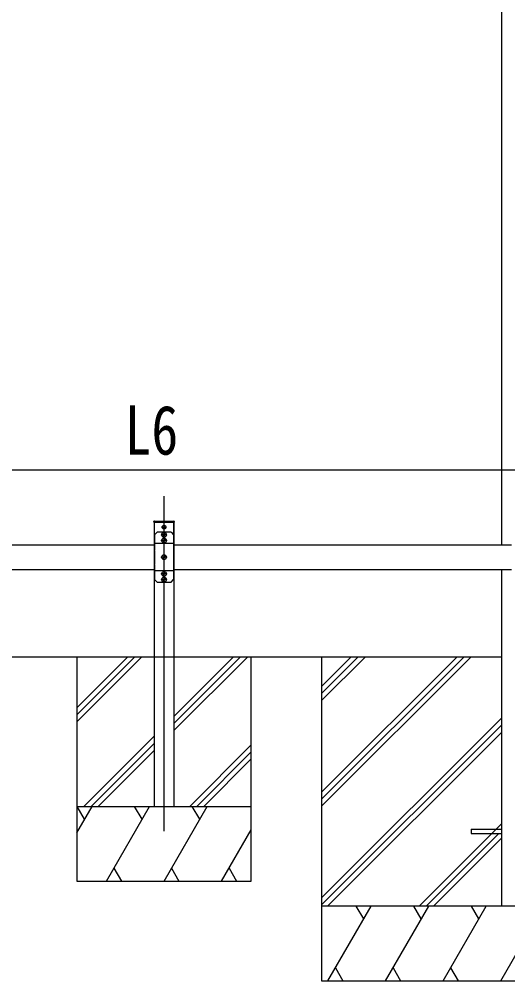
# Model space of a CAD drawing. Units: millimetres, scale not verified. Extents: x -12615 to 12615, y -8910 to 8910.
# Drawn here: x -4651 to -3671, y -5640 to -3711 of the extents above; entities that cross this region are included whole.
import ezdxf
from ezdxf.enums import TextEntityAlignment as Align

# ---------------------------------------------------------------- set-up
doc = ezdxf.new("R2010")
doc.units = ezdxf.units.MM
doc.header["$LTSCALE"] = 40
for name, color, linetype in [('0-3_YKK_12', 2, 'Continuous'), ('0-4_YKK_13', 4, 'Continuous'), ('0-5_YKK_A1', 4, 'Continuous'), ('0-6_YKK_D', 6, 'Continuous')]:
    doc.layers.add(name, color=color, linetype=linetype)
doc.styles.add('ＭＳ ゴシック', font='')
doc.styles.get('ＭＳ ゴシック').set_extended_font_data('MS Gothic')

msp = doc.modelspace()

# ---------------------------------------------------------------- linework, layer by layer
at = {"layer": '0-3_YKK_12'}
for p, q in [((-4360.16, -5340.06), (-4360.16, -4667.56)), ((-4360.16, -4734.21), (-4360.16, -4725.91)), ((-4354.42, -4745.56), (-4365.89, -4745.56)), ((-4364.31, -4730.06), (-4356.01, -4730.06)), ((-4360.16, -4751.29), (-4360.16, -4739.82)), ((-4354.42, -4756.56), (-4365.89, -4756.56)), ((-4360.16, -4762.29), (-4360.16, -4750.82)), ((-4360.16, -4795.79), (-4360.16, -4784.32)), ((-4354.42, -4790.06), (-4365.89, -4790.06)), ((-4360.16, -4829.29), (-4360.16, -4817.82)), ((-4354.42, -4823.56), (-4365.89, -4823.56)), ((-4354.42, -4834.56), (-4365.89, -4834.56)), ((-4360.16, -4840.29), (-4360.16, -4828.82))]:
    msp.add_line(p, q, dxfattribs=at)
at = {"layer": '0-4_YKK_13'}
for p, q in [((-4380.66, -4720.06), (-4380.56, -4718.5)), ((-4379.66, -4720.06), (-4380.66, -4720.06)), ((-4379.66, -4720.06), (-4340.66, -4720.06)), ((-4379.57, -4717.56), (-4340.75, -4717.56)), ((-4374.16, -4740.06), (-4379.16, -4745.06)), ((-4379.16, -4745.06), (-4379.16, -4775.34)), ((-4360.87, -4740.06), (-4374.16, -4740.06)), ((-4362.54, -4746.15), (-4361.5, -4746.17)), ((-4362.53, -4744.96), (-4361.5, -4744.95)), ((-4362.21, -4729.71), (-4362.21, -4730.41)), ((-4362.21, -4729.71), (-4361.01, -4729.71)), ((-4362.21, -4730.41), (-4361.01, -4730.41)), ((-4361.5, -4744.95), (-4360.89, -4744.83)), ((-4361.5, -4746.17), (-4360.89, -4746.29)), ((-4360.77, -4744.22), (-4360.89, -4744.83)), ((-4360.75, -4743.18), (-4360.77, -4744.22)), ((-4360.51, -4728.01), (-4359.81, -4728.01)), ((-4360.51, -4728.01), (-4360.51, -4729.21)), ((-4360.51, -4730.91), (-4360.51, -4732.11)), ((-4360.51, -4732.11), (-4359.81, -4732.11)), ((-4359.81, -4728.01), (-4359.81, -4729.21)), ((-4359.81, -4730.91), (-4359.81, -4732.11)), ((-4359.57, -4743.18), (-4359.55, -4744.22)), ((-4359.55, -4744.22), (-4359.43, -4744.83)), ((-4346.16, -4740.06), (-4359.45, -4740.06)), ((-4358.82, -4744.95), (-4359.43, -4744.83)), ((-4358.82, -4746.17), (-4359.43, -4746.29)), ((-4359.31, -4729.71), (-4358.11, -4729.71)), ((-4359.31, -4730.41), (-4358.11, -4730.41)), ((-4357.78, -4744.96), (-4358.82, -4744.95)), ((-4357.78, -4746.15), (-4358.82, -4746.17)), ((-4358.11, -4729.71), (-4358.11, -4730.41)), ((-4346.16, -4740.06), (-4341.16, -4745.06)), ((-4341.16, -4745.06), (-4341.16, -4775.34)), ((-4341.16, -4762.46), (-4379.16, -4762.46)), ((-4362.54, -4757.15), (-4361.5, -4757.17)), ((-4362.53, -4755.96), (-4361.5, -4755.95)), ((-4361.5, -4755.95), (-4360.89, -4755.83)), ((-4361.5, -4757.17), (-4360.89, -4757.29)), ((-4360.77, -4746.89), (-4360.89, -4746.29)), ((-4360.77, -4755.22), (-4360.89, -4755.83)), ((-4360.77, -4757.89), (-4360.89, -4757.29)), ((-4360.75, -4747.93), (-4360.77, -4746.89)), ((-4360.75, -4754.18), (-4360.77, -4755.22)), ((-4360.75, -4758.93), (-4360.77, -4757.89)), ((-4359.57, -4747.93), (-4359.55, -4746.89)), ((-4359.57, -4754.18), (-4359.55, -4755.22)), ((-4359.57, -4758.93), (-4359.55, -4757.89)), ((-4359.55, -4746.89), (-4359.43, -4746.29)), ((-4359.55, -4755.22), (-4359.43, -4755.83)), ((-4359.55, -4757.89), (-4359.43, -4757.29)), ((-4358.82, -4755.95), (-4359.43, -4755.83)), ((-4358.82, -4757.17), (-4359.43, -4757.29)), ((-4357.78, -4755.96), (-4358.82, -4755.95)), ((-4357.78, -4757.15), (-4358.82, -4757.17)), ((-4379.16, -4776.77), (-4379.16, -4803.34)), ((-4341.16, -4776.77), (-4341.16, -4803.34)), ((-4362.54, -4790.65), (-4361.5, -4790.67)), ((-4362.53, -4789.46), (-4361.5, -4789.45)), ((-4361.5, -4789.45), (-4360.89, -4789.33)), ((-4361.5, -4790.67), (-4360.89, -4790.79)), ((-4360.77, -4788.72), (-4360.89, -4789.33)), ((-4360.77, -4791.39), (-4360.89, -4790.79)), ((-4360.75, -4787.68), (-4360.77, -4788.72)), ((-4360.75, -4792.43), (-4360.77, -4791.39)), ((-4359.57, -4787.68), (-4359.55, -4788.72)), ((-4359.57, -4792.43), (-4359.55, -4791.39)), ((-4359.55, -4788.72), (-4359.43, -4789.33)), ((-4359.55, -4791.39), (-4359.43, -4790.79)), ((-4358.82, -4789.45), (-4359.43, -4789.33)), ((-4358.82, -4790.67), (-4359.43, -4790.79)), ((-4357.78, -4789.46), (-4358.82, -4789.45)), ((-4357.78, -4790.65), (-4358.82, -4790.67)), ((-4379.16, -4804.77), (-4379.16, -4835.06)), ((-4341.16, -4817.66), (-4379.16, -4817.66)), ((-4362.53, -4822.96), (-4361.5, -4822.95)), ((-4361.5, -4822.95), (-4360.89, -4822.83)), ((-4360.77, -4822.22), (-4360.89, -4822.83)), ((-4360.75, -4821.18), (-4360.77, -4822.22)), ((-4359.57, -4821.18), (-4359.55, -4822.22)), ((-4359.55, -4822.22), (-4359.43, -4822.83)), ((-4358.82, -4822.95), (-4359.43, -4822.83)), ((-4357.78, -4822.96), (-4358.82, -4822.95)), ((-4341.16, -4804.77), (-4341.16, -4835.06)), ((-4374.16, -4840.06), (-4379.16, -4835.06)), ((-4374.16, -4840.06), (-4360.87, -4840.06)), ((-4362.54, -4824.15), (-4361.5, -4824.17)), ((-4362.54, -4835.15), (-4361.5, -4835.17)), ((-4362.53, -4833.96), (-4361.5, -4833.95)), ((-4361.5, -4824.17), (-4360.89, -4824.29)), ((-4361.5, -4833.95), (-4360.89, -4833.83)), ((-4361.5, -4835.17), (-4360.89, -4835.29)), ((-4360.77, -4824.89), (-4360.89, -4824.29)), ((-4360.77, -4833.22), (-4360.89, -4833.83)), ((-4360.77, -4835.89), (-4360.89, -4835.29)), ((-4360.75, -4825.93), (-4360.77, -4824.89)), ((-4360.75, -4832.18), (-4360.77, -4833.22)), ((-4360.75, -4836.93), (-4360.77, -4835.89)), ((-4359.57, -4825.93), (-4359.55, -4824.89)), ((-4359.57, -4832.18), (-4359.55, -4833.22)), ((-4359.57, -4836.93), (-4359.55, -4835.89)), ((-4359.55, -4824.89), (-4359.43, -4824.29)), ((-4359.55, -4833.22), (-4359.43, -4833.83)), ((-4359.55, -4835.89), (-4359.43, -4835.29)), ((-4359.45, -4840.06), (-4346.16, -4840.06)), ((-4358.82, -4824.17), (-4359.43, -4824.29)), ((-4358.82, -4833.95), (-4359.43, -4833.83)), ((-4358.82, -4835.17), (-4359.43, -4835.29)), ((-4357.78, -4824.15), (-4358.82, -4824.17)), ((-4357.78, -4833.96), (-4358.82, -4833.95)), ((-4357.78, -4835.15), (-4358.82, -4835.17)), ((-4346.16, -4840.06), (-4341.16, -4835.06)), ((-3744.16, -5335.56), (-3744.16, -5344.56)), ((-3744.16, -5335.56), (-3683.66, -5335.56)), ((-3744.16, -5344.56), (-3683.66, -5344.56))]:
    msp.add_line(p, q, dxfattribs=at)
msp.add_lwpolyline([(-4339.76, -4718.5), (-4339.66, -4720.06), (-4340.66, -4720.06)], dxfattribs=at)
for centre, radius in [((-4360.16, -4730.06), 3.75), ((-4360.16, -4745.56), 4.74), ((-4360.16, -4756.56), 4.74), ((-4360.16, -4790.06), 4.74), ((-4360.16, -4823.56), 4.74), ((-4360.16, -4834.56), 4.74)]:
    msp.add_circle(centre, radius, dxfattribs=at)
for centre, radius, start, end in [((-4379.57, -4718.56), 1, 90, 176.5), ((-4340.75, -4718.56), 1, 3.5, 90), ((-4360.16, -4745.56), 2.45, 165.9892, 194.0108), ((-4361.01, -4729.21), 0.5, 270, 0), ((-4361.01, -4730.91), 0.5, 0, 90), ((-4360.16, -4739.36), 1, 224.427, 315.573), ((-4360.16, -4745.56), 2.45, 75.9892, 104.0108), ((-4359.31, -4729.21), 0.5, 180, 270), ((-4359.31, -4730.91), 0.5, 90, 180), ((-4360.16, -4745.56), 2.45, 345.9892, 14.0108), ((-4360.16, -4756.56), 2.45, 165.9892, 194.0108), ((-4360.16, -4745.56), 2.45, 255.9892, 284.0108), ((-4360.16, -4756.56), 2.45, 75.9892, 104.0108), ((-4360.16, -4756.56), 2.45, 255.9892, 284.0108), ((-4360.16, -4756.56), 2.45, 345.9892, 14.0108), ((-4379.86, -4776.06), 1, 314.427, 45.573), ((-4340.46, -4776.06), 1, 134.427, 225.573), ((-4379.86, -4804.06), 1, 314.427, 45.573), ((-4360.16, -4790.06), 2.45, 165.9892, 194.0108), ((-4360.16, -4790.06), 2.45, 75.9892, 104.0108), ((-4360.16, -4790.06), 2.45, 255.9892, 284.0108), ((-4360.16, -4790.06), 2.45, 345.9892, 14.0108), ((-4340.46, -4804.06), 1, 134.427, 225.573), ((-4360.16, -4823.56), 2.45, 165.9892, 194.0108), ((-4360.16, -4823.56), 2.45, 75.9892, 104.0108), ((-4360.16, -4823.56), 2.45, 345.9892, 14.0108), ((-4360.16, -4834.56), 2.45, 165.9892, 194.0108), ((-4360.16, -4840.76), 1, 44.427, 135.573), ((-4360.16, -4823.56), 2.45, 255.9892, 284.0108), ((-4360.16, -4834.56), 2.45, 75.9892, 104.0108), ((-4360.16, -4834.56), 2.45, 255.9892, 284.0108), ((-4360.16, -4834.56), 2.45, 345.9892, 14.0108)]:
    msp.add_arc(centre, radius, start, end, dxfattribs=at)
at = {"layer": '0-5_YKK_A1'}
for p, q in [((-3683.66, -3077.48), (-3683.66, -4765.06)), ((-4380.16, -4720.06), (-4340.16, -4720.06)), ((-4380.16, -4720.06), (-4380.16, -5290.06)), ((-4340.16, -4745.39), (-4340.16, -4720.06)), ((-4340.16, -4720.06), (-4340.16, -5290.06)), ((-5057.16, -4765.06), (-4380.16, -4765.06)), ((-4340.16, -4765.06), (-3663.16, -4765.06)), ((-5057.16, -4815.06), (-4380.16, -4815.06)), ((-4340.16, -4815.06), (-3663.16, -4815.06)), ((-3683.66, -4815.06), (-3683.66, -5490.06)), ((-5036.66, -4990.06), (-3683.66, -4990.06)), ((-4535.16, -4990.06), (-4535.16, -5440.06)), ((-4535.16, -5092.4), (-4432.81, -4990.06)), ((-4535.16, -5106.55), (-4418.67, -4990.06)), ((-4535.16, -5120.69), (-4404.53, -4990.06)), ((-4340.16, -5137.82), (-4192.39, -4990.06)), ((-4340.16, -5123.68), (-4206.54, -4990.06)), ((-4340.16, -5109.54), (-4220.68, -4990.06)), ((-4185.16, -5440.06), (-4185.16, -4990.06)), ((-4044.06, -4990.05), (-4044.06, -5640.05)), ((-4044.06, -5261.55), (-3772.55, -4990.05)), ((-4044.06, -5275.7), (-3758.41, -4990.05)), ((-4044.06, -5289.84), (-3744.27, -4990.05)), ((-4044.06, -5049.42), (-3984.69, -4990.05)), ((-4044.06, -5063.57), (-3970.54, -4990.05)), ((-4044.06, -5077.71), (-3956.4, -4990.05)), ((-4044.06, -5473.69), (-3683.66, -5113.29)), ((-4044.06, -5487.83), (-3683.66, -5127.43)), ((-4520.68, -5290.06), (-4380.16, -5149.54)), ((-4032.14, -5490.05), (-3683.66, -5141.58)), ((-4506.54, -5290.06), (-4380.16, -5163.68)), ((-4308.55, -5290.06), (-4185.16, -5166.67)), ((-4492.4, -5290.06), (-4380.16, -5177.82)), ((-4294.41, -5290.06), (-4185.16, -5180.81)), ((-4280.26, -5290.06), (-4185.16, -5194.95)), ((-4535.16, -5343.17), (-4504.49, -5290.06)), ((-4535.16, -5290.06), (-4185.16, -5290.06)), ((-4519.5, -5316.04), (-4534.5, -5290.06)), ((-4475.63, -5440.06), (-4389.02, -5290.06)), ((-4404.03, -5316.04), (-4419.03, -5290.06)), ((-4380.16, -5290.06), (-4340.16, -5290.06)), ((-4360.16, -5440.06), (-4273.55, -5290.06)), ((-4288.55, -5316.04), (-4303.56, -5290.06)), ((-4244.69, -5440.06), (-4185.16, -5336.95)), ((-3848.29, -5490.05), (-3683.66, -5325.42)), ((-3834.15, -5490.05), (-3688.65, -5344.56)), ((-3820.01, -5490.05), (-3683.66, -5353.71)), ((-4460.63, -5414.08), (-4445.63, -5440.06)), ((-4345.16, -5414.08), (-4330.16, -5440.06)), ((-4229.69, -5414.08), (-4214.69, -5440.06)), ((-4535.16, -5440.06), (-4185.16, -5440.06)), ((-3244.06, -5490.05), (-4044.06, -5490.05)), ((-4031.35, -5640.05), (-3944.75, -5490.05)), ((-3959.75, -5516.04), (-3974.75, -5490.05)), ((-3915.88, -5640.05), (-3829.28, -5490.05)), ((-3844.28, -5516.04), (-3859.28, -5490.05)), ((-3800.41, -5640.05), (-3713.81, -5490.05)), ((-3728.81, -5516.04), (-3743.81, -5490.05)), ((-3684.94, -5640.05), (-3598.34, -5490.05)), ((-4016.35, -5614.07), (-4001.35, -5640.05)), ((-3900.88, -5614.07), (-3885.88, -5640.05)), ((-3785.41, -5614.07), (-3770.41, -5640.05)), ((-4044.06, -5640.05), (-3244.06, -5640.05))]:
    msp.add_line(p, q, dxfattribs=at)
at = {"layer": '0-6_YKK_D'}
msp.add_line((-5787.16, -4615.06), (-2933.16, -4615.06), dxfattribs=at)

# ---------------------------------------------------------------- texts
at = {"layer": '0-6_YKK_D', "style": 'ＭＳ ゴシック', "width": 0.8}
msp.add_text('L6', height=98.97, dxfattribs=at).set_placement((-4439.36, -4614.06), align=Align.BOTTOM_LEFT)

doc.saveas('drawing.dxf')
